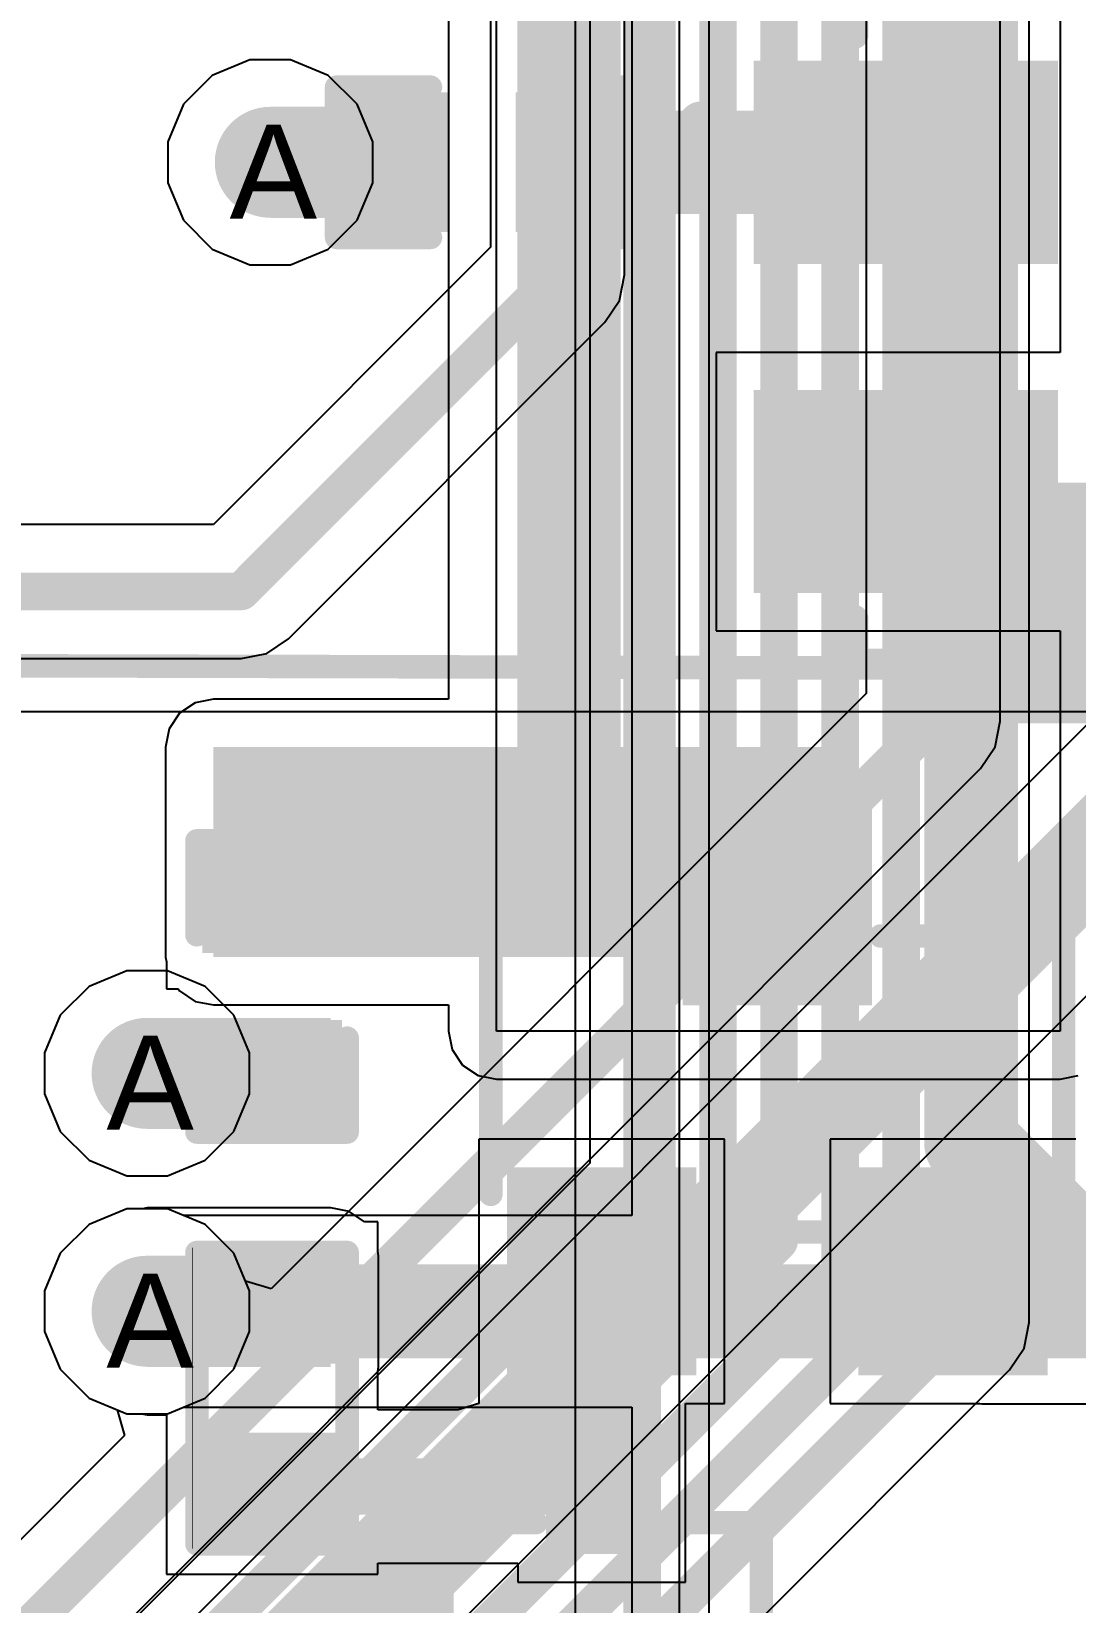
# Model space of a CAD drawing. Header units: inches. Extents: x 0 to 5271, y 0 to 5417.
# Drawn here: x 139.19 to 144.84, y 63.76 to 72.26 of the extents above; entities that cross this region are included whole.
import ezdxf

# ---------------------------------------------------------------- set-up
doc = ezdxf.new("R2010")
doc.units = ezdxf.units.IN
for name, color, linetype in [('Bottom Layer', 5, 'Continuous'), ('Bottom Overlay', 54, 'Continuous'), ('Bottom Paste', 16, 'Continuous'), ('Bottom Solder', 6, 'Continuous'), ('Drill Drawing', 1, 'Continuous'), ('L2_GND1', 16, 'Continuous'), ('L3_SIG1', 76, 'Continuous'), ('L4_PWR', 90, 'Continuous'), ('L5_GND2', 156, 'Continuous'), ('L6_SIG2', 130, 'Continuous'), ('L7_GND3', 216, 'Continuous'), ('Top Layer', 1, 'Continuous'), ('Top Overlay', 2, 'Continuous'), ('Top Paste', 8, 'Continuous'), ('Top Solder', 216, 'Continuous'), ('Via Holes', 16, 'Continuous')]:
    doc.layers.add(name, color=color, linetype=linetype)
doc.styles.add('Arial', font='', dxfattribs={"height": 0.2})
doc.styles.get('Arial').set_extended_font_data('Arial')

# ---------------------------------------------------------------- blocks, each defined once
blk = doc.blocks.new('R___0402_37')
at = {"layer": 'Top Layer'}
for points in [[(-0.6985, -0.3175), (-0.6985, 0.3175), (-0.2413, 0.3175), (-0.2413, -0.3175)], [(0.2413, -0.3175), (0.2413, 0.3175), (0.6985, 0.3175), (0.6985, -0.3175)]]:
    blk.add_hatch(color=1, dxfattribs=at).paths.add_polyline_path(points)
at = {"layer": 'Top Paste'}
for points in [[(-0.6985, -0.3175), (-0.6985, 0.3175), (-0.2413, 0.3175), (-0.2413, -0.3175)], [(0.2413, -0.3175), (0.2413, 0.3175), (0.6985, 0.3175), (0.6985, -0.3175)]]:
    blk.add_hatch(color=8, dxfattribs=at).paths.add_polyline_path(points)
at = {"layer": 'Top Solder'}
for points in [[(-0.7535, -0.3725), (-0.7535, 0.3725), (-0.1863, 0.3725), (-0.1863, -0.3725)], [(0.1863, -0.3725), (0.1863, 0.3725), (0.7535, 0.3725), (0.7535, -0.3725)]]:
    blk.add_hatch(color=216, dxfattribs=at).paths.add_polyline_path(points)
at = {"layer": 'Top Overlay'}
for points in [[(0.7874, 0.4064, 0.127, 0.127, 0), (-0.7874, 0.4064, 0.127, 0.127, 0)], [(-0.7874, -0.4064, 0.127, 0.127, 0), (-0.7874, 0.4064, 0.127, 0.127, 0)], [(0.7874, -0.4064, 0.127, 0.127, 0), (0.7874, 0.4064, 0.127, 0.127, 0)], [(0.7874, -0.4064, 0.127, 0.127, 0), (-0.7874, -0.4064, 0.127, 0.127, 0)], [(0.8128, -0.4318, 0.00323, 0.00323, 0), (-0.8128, -0.4318, 0.00323, 0.00323, 0)]]:
    blk.add_lwpolyline(points, format="xyseb", dxfattribs=at)
for points in [[(-0.8191, 0.4064, 0.0635, 0.0635, 1), (-0.7556, 0.4064, 0.0635, 0.0635, 1)], [(-0.8191, 0.4064, 0.0635, 0.0635, 1), (-0.7556, 0.4064, 0.0635, 0.0635, 1)], [(0.7557, 0.4064, 0.0635, 0.0635, 1), (0.8192, 0.4064, 0.0635, 0.0635, 1)], [(0.7557, 0.4064, 0.0635, 0.0635, 1), (0.8192, 0.4064, 0.0635, 0.0635, 1)], [(-0.8191, -0.4064, 0.0635, 0.0635, 1), (-0.7556, -0.4064, 0.0635, 0.0635, 1)], [(-0.8191, -0.4064, 0.0635, 0.0635, 1), (-0.7556, -0.4064, 0.0635, 0.0635, 1)], [(0.7557, -0.4064, 0.0635, 0.0635, 1), (0.8192, -0.4064, 0.0635, 0.0635, 1)], [(0.7557, -0.4064, 0.0635, 0.0635, 1), (0.8192, -0.4064, 0.0635, 0.0635, 1)], [(-0.8136, -0.4318, 0.00161, 0.00161, 1), (-0.812, -0.4318, 0.00161, 0.00161, 1)], [(0.812, -0.4318, 0.00161, 0.00161, 1), (0.8136, -0.4318, 0.00161, 0.00161, 1)]]:
    blk.add_lwpolyline(points, format="xyseb", close=True, dxfattribs=at)
blk = doc.blocks.new('SOT_523_70')
at = {"layer": 'Top Layer'}
for points in [[(-0.2, 0.9), (0.2, 0.9), (0.2, 0.39), (-0.2, 0.39)], [(-0.7, -0.39), (-0.3, -0.39), (-0.3, -0.9), (-0.7, -0.9)], [(0.3, -0.39), (0.7, -0.39), (0.7, -0.9), (0.3, -0.9)]]:
    blk.add_hatch(color=1, dxfattribs=at).paths.add_polyline_path(points)
at = {"layer": 'Top Paste'}
for points in [[(-0.2, 0.9), (0.2, 0.9), (0.2, 0.39), (-0.2, 0.39)], [(-0.7, -0.39), (-0.3, -0.39), (-0.3, -0.9), (-0.7, -0.9)], [(0.3, -0.39), (0.7, -0.39), (0.7, -0.9), (0.3, -0.9)]]:
    blk.add_hatch(color=8, dxfattribs=at).paths.add_polyline_path(points)
at = {"layer": 'Top Solder'}
for points in [[(-0.3016, 1.0016), (0.3016, 1.0016), (0.3016, 0.2884), (-0.3016, 0.2884)], [(-0.8016, -0.2884), (-0.1984, -0.2884), (-0.1984, -1.0016), (-0.8016, -1.0016)], [(0.1984, -0.2884), (0.8016, -0.2884), (0.8016, -1.0016), (0.1984, -1.0016)]]:
    blk.add_hatch(color=216, dxfattribs=at).paths.add_polyline_path(points)
at = {"layer": 'Top Overlay'}
for points in [[(-0.8636, 0.4572, 0.127, 0.127, 0), (-0.3556, 0.4572, 0.127, 0.127, 0)], [(-0.8636, -0.2286, 0.127, 0.127, 0), (-0.8636, 0.4572, 0.127, 0.127, 0)], [(0.3556, 0.4572, 0.127, 0.127, 0), (0.8636, 0.4572, 0.127, 0.127, 0)], [(0.8636, -0.2286, 0.127, 0.127, 0), (0.8636, 0.4572, 0.127, 0.127, 0)], [(-0.1016, -0.4318, 0.127, 0.127, 0), (0.1016, -0.4318, 0.127, 0.127, 0)], [(-0.9652, -0.762, 0.127, 0.127, 0), (-0.9652, -0.508, 0.127, 0.127, 0)], [(-0.9652, -0.508, 0.127, 0.127, 0), (-0.8382, -0.635, 0.127, 0.127, 0)], [(-0.9652, -0.762, 0.127, 0.127, 0), (-0.8382, -0.635, 0.127, 0.127, 0)]]:
    blk.add_lwpolyline(points, format="xyseb", dxfattribs=at)
for points in [[(-0.8953, 0.4572, 0.0635, 0.0635, 1), (-0.8318, 0.4572, 0.0635, 0.0635, 1)], [(-0.8953, 0.4572, 0.0635, 0.0635, 1), (-0.8318, 0.4572, 0.0635, 0.0635, 1)], [(-0.3874, 0.4572, 0.0635, 0.0635, 1), (-0.3239, 0.4572, 0.0635, 0.0635, 1)], [(0.3239, 0.4572, 0.0635, 0.0635, 1), (0.3874, 0.4572, 0.0635, 0.0635, 1)], [(0.8318, 0.4572, 0.0635, 0.0635, 1), (0.8953, 0.4572, 0.0635, 0.0635, 1)], [(0.8318, 0.4572, 0.0635, 0.0635, 1), (0.8953, 0.4572, 0.0635, 0.0635, 1)], [(-0.8953, -0.2286, 0.0635, 0.0635, 1), (-0.8318, -0.2286, 0.0635, 0.0635, 1)], [(0.8318, -0.2286, 0.0635, 0.0635, 1), (0.8953, -0.2286, 0.0635, 0.0635, 1)], [(-0.1333, -0.4318, 0.0635, 0.0635, 1), (-0.0698, -0.4318, 0.0635, 0.0635, 1)], [(0.0698, -0.4318, 0.0635, 0.0635, 1), (0.1333, -0.4318, 0.0635, 0.0635, 1)], [(-0.997, -0.508, 0.0635, 0.0635, 1), (-0.9334, -0.508, 0.0635, 0.0635, 1)], [(-0.997, -0.508, 0.0635, 0.0635, 1), (-0.9334, -0.508, 0.0635, 0.0635, 1)], [(-0.87, -0.635, 0.0635, 0.0635, 1), (-0.8065, -0.635, 0.0635, 0.0635, 1)], [(-0.87, -0.635, 0.0635, 0.0635, 1), (-0.8065, -0.635, 0.0635, 0.0635, 1)], [(-0.997, -0.762, 0.0635, 0.0635, 1), (-0.9334, -0.762, 0.0635, 0.0635, 1)], [(-0.997, -0.762, 0.0635, 0.0635, 1), (-0.9334, -0.762, 0.0635, 0.0635, 1)]]:
    blk.add_lwpolyline(points, format="xyseb", close=True, dxfattribs=at)
blk = doc.blocks.new('SOT_23_71')
at = {"layer": 'Top Layer'}
for points in [[(-0.41, 1.46), (0.41, 1.46), (0.41, 0.54), (-0.41, 0.54)], [(-1.36, -0.54), (-0.54, -0.54), (-0.54, -1.46), (-1.36, -1.46)], [(0.54, -0.54), (1.36, -0.54), (1.36, -1.46), (0.54, -1.46)]]:
    blk.add_hatch(color=1, dxfattribs=at).paths.add_polyline_path(points)
at = {"layer": 'Top Paste'}
for points in [[(-0.41, 1.46), (0.41, 1.46), (0.41, 0.54), (-0.41, 0.54)], [(-1.36, -0.54), (-0.54, -0.54), (-0.54, -1.46), (-1.36, -1.46)], [(0.54, -0.54), (1.36, -0.54), (1.36, -1.46), (0.54, -1.46)]]:
    blk.add_hatch(color=8, dxfattribs=at).paths.add_polyline_path(points)
at = {"layer": 'Top Solder'}
for points in [[(-0.5116, 1.5616), (0.5116, 1.5616), (0.5116, 0.4384), (-0.5116, 0.4384)], [(-1.4616, -0.4384), (-0.4384, -0.4384), (-0.4384, -1.5616), (-1.4616, -1.5616)], [(0.4384, -0.4384), (1.4616, -0.4384), (1.4616, -1.5616), (0.4384, -1.5616)]]:
    blk.add_hatch(color=216, dxfattribs=at).paths.add_polyline_path(points)
at = {"layer": 'Top Overlay'}
for points in [[(-1.5494, 0.8128, 0.127, 0.127, 0), (-0.5588, 0.8128, 0.127, 0.127, 0)], [(-1.5494, -0.5842, 0.127, 0.127, 0), (-1.5494, 0.8128, 0.127, 0.127, 0)], [(0.5588, 0.8128, 0.127, 0.127, 0), (1.5494, 0.8128, 0.127, 0.127, 0)], [(1.5494, -0.5842, 0.127, 0.127, 0), (1.5494, 0.8128, 0.127, 0.127, 0)], [(-0.3302, -0.7874, 0.127, 0.127, 0), (0.3302, -0.7874, 0.127, 0.127, 0)], [(-1.6764, -1.2954, 0.127, 0.127, 0), (-1.6764, -1.0414, 0.127, 0.127, 0)], [(-1.6764, -1.0414, 0.127, 0.127, 0), (-1.5494, -1.1684, 0.127, 0.127, 0)], [(-1.6764, -1.2954, 0.127, 0.127, 0), (-1.5494, -1.1684, 0.127, 0.127, 0)]]:
    blk.add_lwpolyline(points, format="xyseb", dxfattribs=at)
for points in [[(-1.5812, 0.8128, 0.0635, 0.0635, 1), (-1.5177, 0.8128, 0.0635, 0.0635, 1)], [(-1.5812, 0.8128, 0.0635, 0.0635, 1), (-1.5177, 0.8128, 0.0635, 0.0635, 1)], [(-0.5906, 0.8128, 0.0635, 0.0635, 1), (-0.5271, 0.8128, 0.0635, 0.0635, 1)], [(0.527, 0.8128, 0.0635, 0.0635, 1), (0.5905, 0.8128, 0.0635, 0.0635, 1)], [(1.5176, 0.8128, 0.0635, 0.0635, 1), (1.5811, 0.8128, 0.0635, 0.0635, 1)], [(1.5176, 0.8128, 0.0635, 0.0635, 1), (1.5811, 0.8128, 0.0635, 0.0635, 1)], [(-1.5812, -0.5842, 0.0635, 0.0635, 1), (-1.5177, -0.5842, 0.0635, 0.0635, 1)], [(1.5176, -0.5842, 0.0635, 0.0635, 1), (1.5811, -0.5842, 0.0635, 0.0635, 1)], [(-0.362, -0.7874, 0.0635, 0.0635, 1), (-0.2985, -0.7874, 0.0635, 0.0635, 1)], [(0.2984, -0.7874, 0.0635, 0.0635, 1), (0.3619, -0.7874, 0.0635, 0.0635, 1)], [(-1.7082, -1.0414, 0.0635, 0.0635, 1), (-1.6447, -1.0414, 0.0635, 0.0635, 1)], [(-1.7082, -1.0414, 0.0635, 0.0635, 1), (-1.6447, -1.0414, 0.0635, 0.0635, 1)], [(-1.5812, -1.1684, 0.0635, 0.0635, 1), (-1.5177, -1.1684, 0.0635, 0.0635, 1)], [(-1.5812, -1.1684, 0.0635, 0.0635, 1), (-1.5177, -1.1684, 0.0635, 0.0635, 1)], [(-1.7082, -1.2954, 0.0635, 0.0635, 1), (-1.6447, -1.2954, 0.0635, 0.0635, 1)], [(-1.7082, -1.2954, 0.0635, 0.0635, 1), (-1.6447, -1.2954, 0.0635, 0.0635, 1)]]:
    blk.add_lwpolyline(points, format="xyseb", close=True, dxfattribs=at)
blk = doc.blocks.new('C___0402_77')
at = {"layer": 'Top Layer'}
for points in [[(-0.6985, -0.3175), (-0.6985, 0.3175), (-0.2413, 0.3175), (-0.2413, -0.3175)], [(0.2413, -0.3175), (0.2413, 0.3175), (0.6985, 0.3175), (0.6985, -0.3175)]]:
    blk.add_hatch(color=1, dxfattribs=at).paths.add_polyline_path(points)
at = {"layer": 'Top Paste'}
for points in [[(-0.6985, -0.3175), (-0.6985, 0.3175), (-0.2413, 0.3175), (-0.2413, -0.3175)], [(0.2413, -0.3175), (0.2413, 0.3175), (0.6985, 0.3175), (0.6985, -0.3175)]]:
    blk.add_hatch(color=8, dxfattribs=at).paths.add_polyline_path(points)
at = {"layer": 'Top Solder'}
for points in [[(-0.7585, -0.3775), (-0.7585, 0.3775), (-0.1813, 0.3775), (-0.1813, -0.3775)], [(0.1813, -0.3775), (0.1813, 0.3775), (0.7585, 0.3775), (0.7585, -0.3775)]]:
    blk.add_hatch(color=216, dxfattribs=at).paths.add_polyline_path(points)
at = {"layer": 'Top Overlay'}
for points in [[(-0.7874, 0.4064, 0.127, 0.127, 0), (-0.7874, -0.4064, 0.127, 0.127, 0)], [(-0.7874, 0.4064, 0.127, 0.127, 0), (-0.2794, 0.4064, 0.127, 0.127, 0)], [(0.2794, 0.4064, 0.127, 0.127, 0), (0.7874, 0.4064, 0.127, 0.127, 0)], [(0.7874, 0.4064, 0.127, 0.127, 0), (0.7874, -0.4064, 0.127, 0.127, 0)], [(-0.7874, -0.4064, 0.127, 0.127, 0), (-0.2794, -0.4064, 0.127, 0.127, 0)], [(0.2794, -0.4064, 0.127, 0.127, 0), (0.7874, -0.4064, 0.127, 0.127, 0)]]:
    blk.add_lwpolyline(points, format="xyseb", dxfattribs=at)
for points in [[(-0.8192, 0.4064, 0.0635, 0.0635, 1), (-0.7557, 0.4064, 0.0635, 0.0635, 1)], [(-0.8192, 0.4064, 0.0635, 0.0635, 1), (-0.7557, 0.4064, 0.0635, 0.0635, 1)], [(-0.3112, 0.4064, 0.0635, 0.0635, 1), (-0.2477, 0.4064, 0.0635, 0.0635, 1)], [(0.2476, 0.4064, 0.0635, 0.0635, 1), (0.3111, 0.4064, 0.0635, 0.0635, 1)], [(0.7556, 0.4064, 0.0635, 0.0635, 1), (0.8191, 0.4064, 0.0635, 0.0635, 1)], [(0.7556, 0.4064, 0.0635, 0.0635, 1), (0.8191, 0.4064, 0.0635, 0.0635, 1)], [(-0.8192, -0.4064, 0.0635, 0.0635, 1), (-0.7557, -0.4064, 0.0635, 0.0635, 1)], [(-0.8192, -0.4064, 0.0635, 0.0635, 1), (-0.7557, -0.4064, 0.0635, 0.0635, 1)], [(-0.3112, -0.4064, 0.0635, 0.0635, 1), (-0.2477, -0.4064, 0.0635, 0.0635, 1)], [(0.2476, -0.4064, 0.0635, 0.0635, 1), (0.3111, -0.4064, 0.0635, 0.0635, 1)], [(0.7556, -0.4064, 0.0635, 0.0635, 1), (0.8191, -0.4064, 0.0635, 0.0635, 1)], [(0.7556, -0.4064, 0.0635, 0.0635, 1), (0.8191, -0.4064, 0.0635, 0.0635, 1)]]:
    blk.add_lwpolyline(points, format="xyseb", close=True, dxfattribs=at)
blk = doc.blocks.new('SMD3535_338')
at = {"layer": 'Top Layer'}
for points in [[(-2.41, 1.3885), (-0.865, 1.3885), (-0.865, 0.3915), (-2.41, 0.3915)], [(0.8651, 1.3885), (2.4101, 1.3885), (2.4101, 0.3915), (0.8651, 0.3915)], [(-2.41, -0.3915), (-0.865, -0.3915), (-0.865, -1.3885), (-2.41, -1.3885)], [(0.8651, -0.3915), (2.4101, -0.3915), (2.4101, -1.3885), (0.8651, -1.3885)]]:
    blk.add_hatch(color=1, dxfattribs=at).paths.add_polyline_path(points)
at = {"layer": 'Top Paste'}
for points in [[(-2.41, 1.3885), (-0.865, 1.3885), (-0.865, 0.3915), (-2.41, 0.3915)], [(0.8651, 1.3885), (2.4101, 1.3885), (2.4101, 0.3915), (0.8651, 0.3915)], [(-2.41, -0.3915), (-0.865, -0.3915), (-0.865, -1.3885), (-2.41, -1.3885)], [(0.8651, -0.3915), (2.4101, -0.3915), (2.4101, -1.3885), (0.8651, -1.3885)]]:
    blk.add_hatch(color=8, dxfattribs=at).paths.add_polyline_path(points)
at = {"layer": 'Top Solder'}
for points in [[(-2.4608, 1.4393), (-0.8142, 1.4393), (-0.8142, 0.3407), (-2.4608, 0.3407)], [(0.8143, 1.4393), (2.4609, 1.4393), (2.4609, 0.3407), (0.8143, 0.3407)], [(-2.4608, -0.3407), (-0.8142, -0.3407), (-0.8142, -1.4393), (-2.4608, -1.4393)], [(0.8143, -0.3407), (2.4609, -0.3407), (2.4609, -1.4393), (0.8143, -1.4393)]]:
    blk.add_hatch(color=216, dxfattribs=at).paths.add_polyline_path(points)
at = {"layer": 'Top Overlay'}
for points in [[(-1.9162, 1.5789, 0.1524, 0.1524, 0), (-1.9162, 1.8162, 0.1524, 0.1524, 0)], [(-1.9162, 1.8162, 0.1524, 0.1524, 0), (1.9162, 1.8162, 0.1524, 0.1524, 0)], [(1.9162, 1.5789, 0.1524, 0.1524, 0), (1.9162, 1.8162, 0.1524, 0.1524, 0)], [(-2.7432, 0.8382, 0.254, 0.254, 0), (-2.7432, 1.0922, 0.254, 0.254, 0)], [(-2.7432, 1.0922, 0.254, 0.254, 0), (-2.6162, 0.9652, 0.254, 0.254, 0)], [(-2.7432, 0.8382, 0.254, 0.254, 0), (-2.6162, 0.9652, 0.254, 0.254, 0)], [(2.54, -0.889, 0.254, 0.254, 0), (2.921, -0.889, 0.254, 0.254, 0)], [(-1.9162, -1.8162, 0.1524, 0.1524, 0), (-1.9162, -1.5789, 0.1524, 0.1524, 0)], [(1.9162, -1.8162, 0.1524, 0.1524, 0), (1.9162, -1.5789, 0.1524, 0.1524, 0)], [(2.1448, -2.0448, 0.1524, 0.1524, 0), (2.1448, -1.5789, 0.1524, 0.1524, 0)], [(-1.9162, -1.8162, 0.1524, 0.1524, 0), (1.9162, -1.8162, 0.1524, 0.1524, 0)], [(1.7768, -2.0448, 0.1524, 0.1524, 0), (2.1448, -2.0448, 0.1524, 0.1524, 0)]]:
    blk.add_lwpolyline(points, format="xyseb", dxfattribs=at)
for points in [[(-1.9543, 1.8162, 0.0762, 0.0762, 1), (-1.8781, 1.8162, 0.0762, 0.0762, 1)], [(-1.9543, 1.8162, 0.0762, 0.0762, 1), (-1.8781, 1.8162, 0.0762, 0.0762, 1)], [(1.8781, 1.8162, 0.0762, 0.0762, 1), (1.9543, 1.8162, 0.0762, 0.0762, 1)], [(1.8781, 1.8162, 0.0762, 0.0762, 1), (1.9543, 1.8162, 0.0762, 0.0762, 1)], [(-1.9543, 1.5789, 0.0762, 0.0762, 1), (-1.8781, 1.5789, 0.0762, 0.0762, 1)], [(1.8781, 1.5789, 0.0762, 0.0762, 1), (1.9543, 1.5789, 0.0762, 0.0762, 1)], [(-2.8067, 1.0922, 0.127, 0.127, 1), (-2.6797, 1.0922, 0.127, 0.127, 1)], [(-2.8067, 1.0922, 0.127, 0.127, 1), (-2.6797, 1.0922, 0.127, 0.127, 1)], [(-2.6797, 0.9652, 0.127, 0.127, 1), (-2.5527, 0.9652, 0.127, 0.127, 1)], [(-2.6797, 0.9652, 0.127, 0.127, 1), (-2.5527, 0.9652, 0.127, 0.127, 1)], [(-2.8067, 0.8382, 0.127, 0.127, 1), (-2.6797, 0.8382, 0.127, 0.127, 1)], [(-2.8067, 0.8382, 0.127, 0.127, 1), (-2.6797, 0.8382, 0.127, 0.127, 1)], [(2.4765, -0.889, 0.127, 0.127, 1), (2.6035, -0.889, 0.127, 0.127, 1)], [(2.8575, -0.889, 0.127, 0.127, 1), (2.9845, -0.889, 0.127, 0.127, 1)], [(-1.9543, -1.5789, 0.0762, 0.0762, 1), (-1.8781, -1.5789, 0.0762, 0.0762, 1)], [(1.8781, -1.5789, 0.0762, 0.0762, 1), (1.9543, -1.5789, 0.0762, 0.0762, 1)], [(2.1067, -1.5789, 0.0762, 0.0762, 1), (2.1829, -1.5789, 0.0762, 0.0762, 1)], [(-1.9543, -1.8162, 0.0762, 0.0762, 1), (-1.8781, -1.8162, 0.0762, 0.0762, 1)], [(-1.9543, -1.8162, 0.0762, 0.0762, 1), (-1.8781, -1.8162, 0.0762, 0.0762, 1)], [(1.8781, -1.8162, 0.0762, 0.0762, 1), (1.9543, -1.8162, 0.0762, 0.0762, 1)], [(1.8781, -1.8162, 0.0762, 0.0762, 1), (1.9543, -1.8162, 0.0762, 0.0762, 1)], [(1.7387, -2.0448, 0.0762, 0.0762, 1), (1.8149, -2.0448, 0.0762, 0.0762, 1)], [(2.1067, -2.0448, 0.0762, 0.0762, 1), (2.1829, -2.0448, 0.0762, 0.0762, 1)], [(2.1067, -2.0448, 0.0762, 0.0762, 1), (2.1829, -2.0448, 0.0762, 0.0762, 1)]]:
    blk.add_lwpolyline(points, format="xyseb", close=True, dxfattribs=at)
blk = doc.blocks.new('C___0402_345')
at = {"layer": 'Top Layer'}
for points in [[(-0.6985, -0.3175), (-0.6985, 0.3175), (-0.2413, 0.3175), (-0.2413, -0.3175)], [(0.2413, -0.3175), (0.2413, 0.3175), (0.6985, 0.3175), (0.6985, -0.3175)]]:
    blk.add_hatch(color=1, dxfattribs=at).paths.add_polyline_path(points)
at = {"layer": 'Top Paste'}
for points in [[(-0.6985, -0.3175), (-0.6985, 0.3175), (-0.2413, 0.3175), (-0.2413, -0.3175)], [(0.2413, -0.3175), (0.2413, 0.3175), (0.6985, 0.3175), (0.6985, -0.3175)]]:
    blk.add_hatch(color=8, dxfattribs=at).paths.add_polyline_path(points)
at = {"layer": 'Top Solder'}
for points in [[(-0.7585, -0.3775), (-0.7585, 0.3775), (-0.1813, 0.3775), (-0.1813, -0.3775)], [(0.1813, -0.3775), (0.1813, 0.3775), (0.7585, 0.3775), (0.7585, -0.3775)]]:
    blk.add_hatch(color=216, dxfattribs=at).paths.add_polyline_path(points)
at = {"layer": 'Top Overlay'}
for points in [[(-0.7874, 0.4064, 0.127, 0.127, 0), (-0.2794, 0.4064, 0.127, 0.127, 0)], [(-0.7874, -0.4064, 0.127, 0.127, 0), (-0.7874, 0.4064, 0.127, 0.127, 0)], [(0.2794, 0.4064, 0.127, 0.127, 0), (0.7874, 0.4064, 0.127, 0.127, 0)], [(0.7874, -0.4064, 0.127, 0.127, 0), (0.7874, 0.4064, 0.127, 0.127, 0)], [(-0.7874, -0.4064, 0.127, 0.127, 0), (-0.2794, -0.4064, 0.127, 0.127, 0)], [(0.2794, -0.4064, 0.127, 0.127, 0), (0.7874, -0.4064, 0.127, 0.127, 0)]]:
    blk.add_lwpolyline(points, format="xyseb", dxfattribs=at)
for points in [[(-0.8191, 0.4064, 0.0635, 0.0635, 1), (-0.7556, 0.4064, 0.0635, 0.0635, 1)], [(-0.8191, 0.4064, 0.0635, 0.0635, 1), (-0.7556, 0.4064, 0.0635, 0.0635, 1)], [(-0.3111, 0.4064, 0.0635, 0.0635, 1), (-0.2476, 0.4064, 0.0635, 0.0635, 1)], [(0.2477, 0.4064, 0.0635, 0.0635, 1), (0.3112, 0.4064, 0.0635, 0.0635, 1)], [(0.7557, 0.4064, 0.0635, 0.0635, 1), (0.8192, 0.4064, 0.0635, 0.0635, 1)], [(0.7557, 0.4064, 0.0635, 0.0635, 1), (0.8192, 0.4064, 0.0635, 0.0635, 1)], [(-0.8191, -0.4064, 0.0635, 0.0635, 1), (-0.7556, -0.4064, 0.0635, 0.0635, 1)], [(-0.8191, -0.4064, 0.0635, 0.0635, 1), (-0.7556, -0.4064, 0.0635, 0.0635, 1)], [(-0.3111, -0.4064, 0.0635, 0.0635, 1), (-0.2476, -0.4064, 0.0635, 0.0635, 1)], [(0.2477, -0.4064, 0.0635, 0.0635, 1), (0.3112, -0.4064, 0.0635, 0.0635, 1)], [(0.7557, -0.4064, 0.0635, 0.0635, 1), (0.8192, -0.4064, 0.0635, 0.0635, 1)], [(0.7557, -0.4064, 0.0635, 0.0635, 1), (0.8192, -0.4064, 0.0635, 0.0635, 1)]]:
    blk.add_lwpolyline(points, format="xyseb", close=True, dxfattribs=at)
blk = doc.blocks.new('TF_01A_B_532')
at = {"layer": 'Bottom Layer'}
blk.add_hatch(color=5, dxfattribs=at).paths.add_polyline_path([(-8.3458, 6.3999), (-7.1459, 6.3999), (-7.1459, 4.1999), (-8.3458, 4.1999)])
at = {"layer": 'Bottom Paste'}
blk.add_hatch(color=16, dxfattribs=at).paths.add_polyline_path([(-8.3458, 6.3999), (-7.1459, 6.3999), (-7.1459, 4.1999), (-8.3458, 4.1999)])
at = {"layer": 'Bottom Solder'}
blk.add_hatch(color=6, dxfattribs=at).paths.add_polyline_path([(-8.3966, 6.4507), (-7.0951, 6.4507), (-7.0951, 4.1491), (-8.3966, 4.1491)])
at = {"layer": 'Bottom Overlay'}
blk.add_lwpolyline([(-7.4126, -3.3594, 0.127, 0.127, 0), (-7.3938, 4.018, 0.127, 0.127, 0)], format="xyseb", dxfattribs=at)
blk.add_lwpolyline([(-7.4256, 4.018, 0.0635, 0.0635, 1), (-7.3621, 4.018, 0.0635, 0.0635, 1)], format="xyseb", close=True, dxfattribs=at)

msp = doc.modelspace()

# ---------------------------------------------------------------- hatches: boundary and pattern name
at = {"layer": 'Bottom Layer'}
h = msp.add_hatch(color=5, dxfattribs=at)
edge = h.paths.add_edge_path()
edge.add_arc((140.483, 71.551), 0.3, 0, 360)
h = msp.add_hatch(color=5, dxfattribs=at)
edge = h.paths.add_edge_path()
edge.add_arc((139.8166, 66.6253), 0.3, 0, 360)
h = msp.add_hatch(color=5, dxfattribs=at)
edge = h.paths.add_edge_path()
edge.add_arc((139.8166, 65.3393), 0.3, 0, 360)
at = {"layer": 'L2_GND1'}
h = msp.add_hatch(color=16, dxfattribs=at)
edge = h.paths.add_edge_path()
edge.add_arc((140.483, 71.551), 0.3, 0, 360)
h = msp.add_hatch(color=16, dxfattribs=at)
edge = h.paths.add_edge_path()
edge.add_arc((139.8166, 66.6253), 0.3, 0, 360)
h = msp.add_hatch(color=16, dxfattribs=at)
edge = h.paths.add_edge_path()
edge.add_arc((139.8166, 65.3393), 0.3, 0, 360)
at = {"layer": 'L3_SIG1'}
h = msp.add_hatch(color=76, dxfattribs=at)
edge = h.paths.add_edge_path()
edge.add_arc((140.483, 71.551), 0.3, 0, 360)
h = msp.add_hatch(color=76, dxfattribs=at)
edge = h.paths.add_edge_path()
edge.add_arc((139.8166, 66.6253), 0.3, 0, 360)
h = msp.add_hatch(color=76, dxfattribs=at)
edge = h.paths.add_edge_path()
edge.add_arc((139.8166, 65.3393), 0.3, 0, 360)
at = {"layer": 'L4_PWR'}
h = msp.add_hatch(color=90, dxfattribs=at)
edge = h.paths.add_edge_path()
edge.add_arc((140.483, 71.551), 0.3, 0, 360)
h = msp.add_hatch(color=90, dxfattribs=at)
edge = h.paths.add_edge_path()
edge.add_arc((139.8166, 66.6253), 0.3, 0, 360)
h = msp.add_hatch(color=90, dxfattribs=at)
edge = h.paths.add_edge_path()
edge.add_arc((139.8166, 65.3393), 0.3, 0, 360)
at = {"layer": 'L5_GND2'}
h = msp.add_hatch(color=156, dxfattribs=at)
edge = h.paths.add_edge_path()
edge.add_arc((140.483, 71.551), 0.3, 0, 360)
h = msp.add_hatch(color=156, dxfattribs=at)
edge = h.paths.add_edge_path()
edge.add_arc((139.8166, 66.6253), 0.3, 0, 360)
h = msp.add_hatch(color=156, dxfattribs=at)
edge = h.paths.add_edge_path()
edge.add_arc((139.8166, 65.3393), 0.3, 0, 360)
at = {"layer": 'L6_SIG2'}
h = msp.add_hatch(color=130, dxfattribs=at)
edge = h.paths.add_edge_path()
edge.add_arc((140.483, 71.551), 0.3, 0, 360)
h = msp.add_hatch(color=130, dxfattribs=at)
edge = h.paths.add_edge_path()
edge.add_arc((139.8166, 66.6253), 0.3, 0, 360)
h = msp.add_hatch(color=130, dxfattribs=at)
edge = h.paths.add_edge_path()
edge.add_arc((139.8166, 65.3393), 0.3, 0, 360)
at = {"layer": 'L7_GND3'}
h = msp.add_hatch(color=216, dxfattribs=at)
edge = h.paths.add_edge_path()
edge.add_arc((140.483, 71.551), 0.3, 0, 360)
h = msp.add_hatch(color=216, dxfattribs=at)
edge = h.paths.add_edge_path()
edge.add_arc((139.8166, 66.6253), 0.3, 0, 360)
h = msp.add_hatch(color=216, dxfattribs=at)
edge = h.paths.add_edge_path()
edge.add_arc((139.8166, 65.3393), 0.3, 0, 360)
at = {"layer": 'Top Layer'}
h = msp.add_hatch(color=1, dxfattribs=at)
edge = h.paths.add_edge_path()
edge.add_arc((140.483, 71.551), 0.3, 0, 360)
for points in [[(140.483, 71.8511), (140.483, 71.25), (141.3876, 71.25), (141.3876, 71.8511)], [(140.1751, 67.254), (143.6354, 67.254), (143.6354, 68.3897), (140.1751, 68.3897)], [(139.8166, 66.9254), (139.8166, 66.3243), (140.8101, 66.3243), (140.8101, 66.9254)], [(139.8166, 65.6394), (139.8166, 65.0383), (140.8101, 65.0383), (140.8101, 65.6394)]]:
    msp.add_hatch(color=1, dxfattribs=at).paths.add_polyline_path(points)
h = msp.add_hatch(color=1, dxfattribs=at)
edge = h.paths.add_edge_path()
edge.add_arc((139.8166, 66.6253), 0.3, 0, 360)
h = msp.add_hatch(color=1, dxfattribs=at)
edge = h.paths.add_edge_path()
edge.add_arc((139.8166, 65.3393), 0.3, 0, 360)
at = {"layer": 'Via Holes'}
h = msp.add_hatch(color=7, dxfattribs=at)
edge = h.paths.add_edge_path()
edge.add_arc((140.483, 71.551), 0.15, 0, 360)
h = msp.add_hatch(color=7, dxfattribs=at)
edge = h.paths.add_edge_path()
edge.add_arc((139.8166, 66.6253), 0.15, 0, 360)
h = msp.add_hatch(color=7, dxfattribs=at)
edge = h.paths.add_edge_path()
edge.add_arc((139.8166, 65.3393), 0.15, 0, 360)

# ---------------------------------------------------------------- linework, layer by layer
at = {"layer": 'Bottom Layer'}
for p, q in [((149.741, 68.5799), (133.8722, 68.5799)), ((150, 68.5799), (134.1262, 68.5799))]:
    msp.add_line(p, q, dxfattribs=at)
at = {"layer": 'L2_GND1'}
for p, q in [((142.8566, 63.4426), (142.8566, 84.5262)), ((142.1314, 82.7986), (142.1314, 59.8402)), ((140.3728, 72.105), (140.1692, 72.0207)), ((140.5932, 72.105), (140.3728, 72.105)), ((140.7968, 72.0207), (140.5932, 72.105)), ((140.1692, 72.0207), (140.0133, 71.8649)), ((140.9526, 71.8649), (140.7968, 72.0207)), ((140.0133, 71.8649), (139.929, 71.6612)), ((141.037, 71.6612), (140.9526, 71.8649)), ((139.929, 71.6612), (139.929, 71.4408)), ((141.037, 71.4408), (141.037, 71.6612)), ((139.929, 71.4408), (140.0133, 71.2372)), ((140.9526, 71.2372), (141.037, 71.4408)), ((140.0133, 71.2372), (140.1692, 71.0814)), ((140.7968, 71.0814), (140.9526, 71.2372)), ((140.1692, 71.0814), (140.3728, 70.997)), ((140.5932, 70.997), (140.7968, 71.0814)), ((140.3728, 70.997), (140.5932, 70.997)), ((139.7064, 67.1793), (139.5028, 67.095)), ((139.9268, 67.1793), (139.7064, 67.1793)), ((140.1304, 67.095), (139.9268, 67.1793)), ((139.5028, 67.095), (139.3469, 66.9391)), ((140.2862, 66.9391), (140.1304, 67.095)), ((139.3469, 66.9391), (139.2626, 66.7355)), ((140.3706, 66.7355), (140.2862, 66.9391)), ((139.2626, 66.7355), (139.2626, 66.5151)), ((140.3706, 66.5151), (140.3706, 66.7355)), ((139.2626, 66.5151), (139.3469, 66.3115)), ((140.2862, 66.3115), (140.3706, 66.5151)), ((139.3469, 66.3115), (139.5028, 66.1557)), ((140.1304, 66.1557), (140.2862, 66.3115)), ((139.5028, 66.1557), (139.7064, 66.0713)), ((139.9268, 66.0713), (140.1304, 66.1557)), ((139.7064, 66.0713), (139.9268, 66.0713)), ((139.7064, 65.8933), (139.5028, 65.809)), ((139.9268, 65.8933), (139.7064, 65.8933)), ((140.1304, 65.809), (139.9268, 65.8933)), ((139.5028, 65.809), (139.3469, 65.6531)), ((140.2862, 65.6531), (140.1304, 65.809)), ((139.3469, 65.6531), (139.2626, 65.4495)), ((140.3706, 65.4495), (140.2862, 65.6531)), ((139.2626, 65.4495), (139.2626, 65.2291)), ((140.3706, 65.2291), (140.3706, 65.4495)), ((139.2626, 65.2291), (139.3469, 65.0255)), ((140.2862, 65.0255), (140.3706, 65.2291)), ((139.3469, 65.0255), (139.5028, 64.8697)), ((140.1304, 64.8697), (140.2862, 65.0255)), ((139.5028, 64.8697), (139.7064, 64.7853)), ((139.9268, 64.7853), (140.1304, 64.8697)), ((139.7064, 64.7853), (139.9268, 64.7853))]:
    msp.add_line(p, q, dxfattribs=at)
msp.add_lwpolyline([(142.494, 59.69, 0.2032, 0.2032, 0), (142.494, 84.6764, 0.2032, 0.2032, 0)], format="xyseb", dxfattribs=at)
at = {"layer": 'L3_SIG1'}
for p, q in [((139.7064, 65.8933), (139.5028, 65.809)), ((139.9268, 65.8933), (139.7064, 65.8933)), ((140.1304, 65.809), (139.9268, 65.8933)), ((139.5028, 65.809), (139.3469, 65.6531)), ((140.2862, 65.6531), (140.1304, 65.809)), ((139.3469, 65.6531), (139.2626, 65.4495)), ((140.3706, 65.4495), (140.2862, 65.6531)), ((139.2626, 65.4495), (139.2626, 65.2291)), ((140.3706, 65.2291), (140.3706, 65.4495)), ((139.2626, 65.2291), (139.3469, 65.0255)), ((140.2862, 65.0255), (140.3706, 65.2291)), ((139.3469, 65.0255), (139.5028, 64.8697)), ((140.1304, 64.8697), (140.2862, 65.0255)), ((139.5028, 64.8697), (139.7064, 64.7853)), ((139.9268, 64.7853), (140.1304, 64.8697)), ((139.7064, 64.7853), (139.9268, 64.7853))]:
    msp.add_line(p, q, dxfattribs=at)
at = {"layer": 'L4_PWR'}
for p, q in [((142.6972, 64.8214), (142.6972, 94.3453)), ((142.4382, 83.2124), (142.4382, 65.8573)), ((140.3728, 72.105), (140.1692, 72.0207)), ((140.5932, 72.105), (140.3728, 72.105)), ((140.7968, 72.0207), (140.5932, 72.105)), ((140.1692, 72.0207), (140.0133, 71.8649)), ((140.9526, 71.8649), (140.7968, 72.0207)), ((140.0133, 71.8649), (139.929, 71.6612)), ((141.037, 71.6612), (140.9526, 71.8649)), ((139.929, 71.6612), (139.929, 71.4408)), ((141.037, 71.4408), (141.037, 71.6612)), ((139.929, 71.4408), (140.0133, 71.2372)), ((140.9526, 71.2372), (141.037, 71.4408)), ((140.0133, 71.2372), (140.1692, 71.0814)), ((140.7968, 71.0814), (140.9526, 71.2372)), ((140.1692, 71.0814), (140.3728, 70.997)), ((140.5932, 70.997), (140.7968, 71.0814)), ((140.3728, 70.997), (140.5932, 70.997)), ((139.7064, 67.1793), (139.5028, 67.095)), ((139.9268, 67.1793), (139.7064, 67.1793)), ((140.1304, 67.095), (139.9268, 67.1793)), ((139.5028, 67.095), (139.3469, 66.9391)), ((140.2862, 66.9391), (140.1304, 67.095)), ((139.3469, 66.9391), (139.2626, 66.7355)), ((140.3706, 66.7355), (140.2862, 66.9391)), ((139.2626, 66.7355), (139.2626, 66.5151)), ((140.3706, 66.5151), (140.3706, 66.7355)), ((139.2626, 66.5151), (139.3469, 66.3115)), ((140.2862, 66.3115), (140.3706, 66.5151)), ((139.3469, 66.3115), (139.5028, 66.1557)), ((140.1304, 66.1557), (140.2862, 66.3115)), ((139.5028, 66.1557), (139.7064, 66.0713)), ((139.9268, 66.0713), (140.1304, 66.1557)), ((139.7064, 66.0713), (139.9268, 66.0713)), ((139.7064, 65.8933), (139.5028, 65.809)), ((139.9268, 65.8933), (139.7064, 65.8933)), ((140.0138, 65.8573), (139.9268, 65.8933)), ((142.4382, 65.8573), (140.0138, 65.8573)), ((139.5028, 65.809), (139.3469, 65.6531)), ((139.3469, 65.6531), (139.2626, 65.4495)), ((139.2626, 65.4495), (139.2626, 65.2291)), ((139.2626, 65.2291), (139.3469, 65.0255)), ((139.3469, 65.0255), (139.5028, 64.8697)), ((139.5028, 64.8697), (139.7064, 64.7853)), ((139.9268, 64.7853), (140.0138, 64.8214)), ((140.0138, 64.8214), (142.4382, 64.8214)), ((142.4382, 64.8214), (142.4382, 54.1498)), ((142.6972, 54.1498), (142.6972, 64.8214)), ((139.7064, 64.7853), (139.9268, 64.7853))]:
    msp.add_line(p, q, dxfattribs=at)
for points in [[(144.2741, 66.2491, 0.508, 0.508, 0), (144.2741, 88.5988, 0.508, 0.508, 0)], [(144.2741, 66.2491, 0.508, 0.508, 0), (145.1839, 65.3393, 0.508, 0.508, 0)], [(139.8166, 65.3393, 0.508, 0.508, 0), (145.1839, 65.3393, 0.508, 0.508, 0)]]:
    msp.add_lwpolyline(points, format="xyseb", dxfattribs=at)
for points in [[(144.1471, 66.2491, 0.254, 0.254, 1), (144.4011, 66.2491, 0.254, 0.254, 1)], [(144.1471, 66.2491, 0.254, 0.254, 1), (144.4011, 66.2491, 0.254, 0.254, 1)], [(139.6896, 65.3393, 0.254, 0.254, 1), (139.9436, 65.3393, 0.254, 0.254, 1)]]:
    msp.add_lwpolyline(points, format="xyseb", close=True, dxfattribs=at)
at = {"layer": 'L5_GND2'}
for p, q in [((142.2118, 83.1703), (142.2118, 66.1403)), ((144.5879, 65.2789), (144.5879, 80.8861)), ((142.2118, 66.1403), (135.4558, 59.3844)), ((139.7064, 65.8933), (139.5028, 65.809)), ((139.9268, 65.8933), (139.7064, 65.8933)), ((140.1304, 65.809), (139.9268, 65.8933)), ((139.5028, 65.809), (139.3469, 65.6531)), ((140.2862, 65.6531), (140.1304, 65.809)), ((139.3469, 65.6531), (139.2626, 65.4495)), ((140.3706, 65.4495), (140.2862, 65.6531)), ((139.2626, 65.4495), (139.2626, 65.2291)), ((140.3706, 65.2291), (140.3706, 65.4495)), ((144.5603, 65.1401), (144.5879, 65.2789)), ((139.2626, 65.2291), (139.3469, 65.0255)), ((140.2862, 65.0255), (140.3706, 65.2291)), ((144.4817, 65.0225), (144.5603, 65.1401)), ((139.3469, 65.0255), (139.5028, 64.8697)), ((140.1304, 64.8697), (140.2862, 65.0255)), ((140.7578, 61.2986), (144.4817, 65.0225)), ((144.4817, 65.0225), (144.4817, 65.0225)), ((139.5028, 64.8697), (139.7064, 64.7853)), ((139.9268, 64.7853), (140.1304, 64.8697)), ((139.7064, 64.7853), (139.9268, 64.7853))]:
    msp.add_line(p, q, dxfattribs=at)
for points in [[(142.5743, 65.9902, 0.2032, 0.2032, 0), (142.5743, 83.1703, 0.2032, 0.2032, 0)], [(142.9045, 65.8534, 0.2032, 0.2032, 0), (142.9045, 83.0335, 0.2032, 0.2032, 0)], [(143.2347, 65.7166, 0.2032, 0.2032, 0), (143.2347, 82.8967, 0.2032, 0.2032, 0)], [(143.5649, 65.5524, 0.2032, 0.2032, 0), (143.5649, 82.76, 0.2032, 0.2032, 0)], [(143.8951, 65.4157, 0.2032, 0.2032, 0), (143.8951, 81.7204, 0.2032, 0.2032, 0)], [(144.2253, 65.2789, 0.2032, 0.2032, 0), (144.2253, 81.0363, 0.2032, 0.2032, 0)], [(135.606, 59.0218, 0.2032, 0.2032, 0), (142.5743, 65.9902, 0.2032, 0.2032, 0)], [(135.7325, 58.6814, 0.2032, 0.2032, 0), (142.9045, 65.8534, 0.2032, 0.2032, 0)], [(135.8693, 58.3512, 0.2032, 0.2032, 0), (143.2347, 65.7166, 0.2032, 0.2032, 0)], [(136.0335, 58.021, 0.2032, 0.2032, 0), (143.5649, 65.5524, 0.2032, 0.2032, 0)], [(136.1702, 57.6908, 0.2032, 0.2032, 0), (143.8951, 65.4157, 0.2032, 0.2032, 0)], [(136.307, 57.3606, 0.2032, 0.2032, 0), (144.2253, 65.2789, 0.2032, 0.2032, 0)]]:
    msp.add_lwpolyline(points, format="xyseb", dxfattribs=at)
for points in [[(142.5235, 65.9902, 0.1016, 0.1016, 1), (142.6251, 65.9902, 0.1016, 0.1016, 1)], [(142.5235, 65.9902, 0.1016, 0.1016, 1), (142.6251, 65.9902, 0.1016, 0.1016, 1)], [(142.8537, 65.8534, 0.1016, 0.1016, 1), (142.9553, 65.8534, 0.1016, 0.1016, 1)], [(142.8537, 65.8534, 0.1016, 0.1016, 1), (142.9553, 65.8534, 0.1016, 0.1016, 1)], [(143.1839, 65.7166, 0.1016, 0.1016, 1), (143.2855, 65.7166, 0.1016, 0.1016, 1)], [(143.1839, 65.7166, 0.1016, 0.1016, 1), (143.2855, 65.7166, 0.1016, 0.1016, 1)], [(143.5141, 65.5524, 0.1016, 0.1016, 1), (143.6157, 65.5524, 0.1016, 0.1016, 1)], [(143.5141, 65.5524, 0.1016, 0.1016, 1), (143.6157, 65.5524, 0.1016, 0.1016, 1)], [(143.8443, 65.4157, 0.1016, 0.1016, 1), (143.9459, 65.4157, 0.1016, 0.1016, 1)], [(143.8443, 65.4157, 0.1016, 0.1016, 1), (143.9459, 65.4157, 0.1016, 0.1016, 1)], [(144.1745, 65.2789, 0.1016, 0.1016, 1), (144.2761, 65.2789, 0.1016, 0.1016, 1)], [(144.1745, 65.2789, 0.1016, 0.1016, 1), (144.2761, 65.2789, 0.1016, 0.1016, 1)]]:
    msp.add_lwpolyline(points, format="xyseb", close=True, dxfattribs=at)
at = {"layer": 'L6_SIG2'}
for p, q in [((143.7062, 93.9488), (143.7062, 68.6794)), ((144.4314, 68.5292), (144.4314, 93.7986)), ((146.1369, 69.7485), (135.7835, 59.3952)), ((136.3643, 58.511), (147.0211, 69.1677)), ((143.7062, 68.6794), (140.4879, 65.4611)), ((144.4038, 68.3905), (144.4314, 68.5292)), ((144.4314, 68.5292), (144.4314, 68.5292)), ((144.3252, 68.2728), (144.4038, 68.3905)), ((138.2038, 62.1514), (144.3252, 68.2728)), ((144.3252, 68.2728), (144.3252, 68.2728)), ((139.7064, 65.8933), (139.5028, 65.809)), ((139.9268, 65.8933), (139.7064, 65.8933)), ((140.1304, 65.809), (139.9268, 65.8933)), ((139.5028, 65.809), (139.3469, 65.6531)), ((140.2862, 65.6531), (140.1304, 65.809)), ((139.3469, 65.6531), (139.2626, 65.4495)), ((140.349, 65.5017), (140.2862, 65.6531)), ((140.4879, 65.4611), (140.349, 65.5017)), ((139.2626, 65.4495), (139.2626, 65.2291)), ((139.2626, 65.2291), (139.3469, 65.0255)), ((139.3469, 65.0255), (139.5028, 64.8697)), ((139.5028, 64.8697), (139.6542, 64.8069)), ((139.6542, 64.8069), (139.6948, 64.668)), ((139.6948, 64.668), (137.7972, 62.7704))]:
    msp.add_line(p, q, dxfattribs=at)
for points in [[(144.0688, 68.5292, 0.2032, 0.2032, 0), (144.0688, 93.9488, 0.2032, 0.2032, 0)], [(135.9981, 58.8772, 0.508, 0.508, 0), (146.6548, 69.5339, 0.508, 0.508, 0)], [(137.9474, 62.4078, 0.2032, 0.2032, 0), (144.0688, 68.5292, 0.2032, 0.2032, 0)]]:
    msp.add_lwpolyline(points, format="xyseb", dxfattribs=at)
msp.add_lwpolyline([(144.018, 68.5292, 0.1016, 0.1016, 1), (144.1196, 68.5292, 0.1016, 0.1016, 1)], format="xyseb", close=True, dxfattribs=at)
msp.add_lwpolyline([(144.018, 68.5292, 0.1016, 0.1016, 1), (144.1196, 68.5292, 0.1016, 0.1016, 1)], format="xyseb", close=True, dxfattribs=at)
at = {"layer": 'L7_GND3'}
for p, q in [((142.3994, 70.9422), (142.3994, 82.2198)), ((141.6742, 81.2752), (141.6742, 71.0924)), ((141.6742, 71.0924), (140.1752, 69.5934)), ((142.3718, 70.8035), (142.3994, 70.9422)), ((142.3994, 70.9422), (142.3994, 70.9422)), ((142.2932, 70.6858), (142.3718, 70.8035)), ((140.5818, 68.9744), (142.2932, 70.6858)), ((142.2932, 70.6858), (142.2932, 70.6858)), ((140.1752, 69.5934), (131.6884, 69.5934)), ((140.4641, 68.8958), (140.5818, 68.9744)), ((140.3254, 68.8682), (140.4641, 68.8958)), ((129.8718, 68.8682), (140.3254, 68.8682)), ((140.3254, 68.8682), (140.3254, 68.8682)), ((139.7064, 65.8933), (139.5028, 65.809)), ((139.9268, 65.8933), (139.7064, 65.8933)), ((140.1304, 65.809), (139.9268, 65.8933)), ((139.5028, 65.809), (139.3469, 65.6531)), ((140.2862, 65.6531), (140.1304, 65.809)), ((139.3469, 65.6531), (139.2626, 65.4495)), ((140.3706, 65.4495), (140.2862, 65.6531)), ((139.2626, 65.4495), (139.2626, 65.2291)), ((140.3706, 65.2291), (140.3706, 65.4495)), ((139.2626, 65.2291), (139.3469, 65.0255)), ((140.2862, 65.0255), (140.3706, 65.2291)), ((139.3469, 65.0255), (139.5028, 64.8697)), ((140.1304, 64.8697), (140.2862, 65.0255)), ((139.5028, 64.8697), (139.7064, 64.7853)), ((139.9268, 64.7853), (140.1304, 64.8697)), ((139.7064, 64.7853), (139.9268, 64.7853))]:
    msp.add_line(p, q, dxfattribs=at)
for points in [[(142.0368, 70.9422, 0.2032, 0.2032, 0), (142.0368, 82.2198, 0.2032, 0.2032, 0)], [(140.3254, 69.2308, 0.2032, 0.2032, 0), (142.0368, 70.9422, 0.2032, 0.2032, 0)], [(119.0606, 69.2308, 0.2032, 0.2032, 0), (140.3254, 69.2308, 0.2032, 0.2032, 0)]]:
    msp.add_lwpolyline(points, format="xyseb", dxfattribs=at)
for points in [[(141.986, 70.9422, 0.1016, 0.1016, 1), (142.0876, 70.9422, 0.1016, 0.1016, 1)], [(141.986, 70.9422, 0.1016, 0.1016, 1), (142.0876, 70.9422, 0.1016, 0.1016, 1)], [(140.2746, 69.2308, 0.1016, 0.1016, 1), (140.3762, 69.2308, 0.1016, 0.1016, 1)], [(140.2746, 69.2308, 0.1016, 0.1016, 1), (140.3762, 69.2308, 0.1016, 0.1016, 1)]]:
    msp.add_lwpolyline(points, format="xyseb", close=True, dxfattribs=at)
at = {"layer": 'Top Layer'}
for p, q in [((141.4476, 74.8273), (141.4476, 68.6486)), ((141.7066, 66.8528), (141.7066, 74.8273)), ((144.7546, 73.4362), (144.7546, 70.5235)), ((144.7546, 70.5235), (142.8942, 70.5235)), ((142.8942, 70.5235), (142.8942, 69.0185)), ((142.8942, 69.0185), (144.7546, 69.0185)), ((144.7546, 69.0185), (144.7546, 66.8528)), ((140.1751, 68.6486), (140.076, 68.6289)), ((141.4476, 68.6486), (140.1751, 68.6486)), ((139.992, 68.5728), (139.9358, 68.4888)), ((140.076, 68.6289), (139.992, 68.5728)), ((139.9358, 68.4888), (139.9161, 68.3897)), ((139.9161, 68.3897), (139.9161, 67.254)), ((139.9161, 67.254), (139.9211, 67.229)), ((139.9211, 67.229), (139.9211, 67.0825)), ((139.9211, 67.0825), (139.9842, 67.0825)), ((139.9842, 67.0825), (139.992, 67.0708)), ((139.992, 67.0708), (140.076, 67.0147)), ((140.076, 67.0147), (140.1751, 66.995)), ((140.1751, 66.995), (141.4476, 66.995)), ((141.4476, 66.995), (141.4476, 66.8528)), ((141.4476, 66.8528), (141.4673, 66.7537)), ((144.7546, 66.8528), (141.7066, 66.8528)), ((141.4673, 66.7537), (141.5235, 66.6697)), ((141.5235, 66.6697), (141.6075, 66.6135)), ((141.6075, 66.6135), (141.7066, 66.5938)), ((144.7546, 66.5938), (144.8537, 66.6135)), ((141.7066, 66.5938), (144.7546, 66.5938)), ((142.9395, 66.2692), (141.6115, 66.2692)), ((141.6115, 66.2692), (141.6115, 64.8412)), ((142.9395, 64.8412), (142.9395, 66.2692)), ((144.8394, 66.2692), (143.5114, 66.2692)), ((143.5114, 66.2692), (143.5114, 64.8412)), ((139.7064, 65.8933), (139.5028, 65.809)), ((139.7913, 65.8933), (139.7064, 65.8933)), ((139.8166, 65.8983), (139.7913, 65.8933)), ((140.8101, 65.8983), (139.8166, 65.8983)), ((140.9092, 65.8786), (140.8101, 65.8983)), ((140.9932, 65.8225), (140.9092, 65.8786)), ((139.5028, 65.809), (139.3469, 65.6531)), ((140.9936, 65.8219), (140.9932, 65.8225)), ((141.0641, 65.8219), (140.9936, 65.8219)), ((141.0641, 65.6645), (141.0641, 65.8219)), ((141.0691, 65.6394), (141.0641, 65.6645)), ((139.3469, 65.6531), (139.2626, 65.4495)), ((141.0691, 65.0383), (141.0691, 65.6394)), ((139.2626, 65.4495), (139.2626, 65.2291)), ((139.2626, 65.2291), (139.3469, 65.0255)), ((139.3469, 65.0255), (139.5028, 64.8697)), ((141.0641, 65.0132), (141.0691, 65.0383)), ((141.0641, 64.8062), (141.0641, 65.0132)), ((139.5028, 64.8697), (139.7064, 64.7853)), ((141.6115, 64.8412), (141.499, 64.8062)), ((142.7295, 63.8752), (142.7295, 64.8412)), ((142.7295, 64.8412), (142.9395, 64.8412)), ((143.5114, 64.8412), (144.3201, 64.8412)), ((144.3201, 64.8412), (144.3314, 64.839)), ((144.3314, 64.839), (145.4801, 64.839)), ((139.7064, 64.7853), (139.7865, 64.7853)), ((139.7865, 64.7853), (139.8166, 64.7793)), ((139.8166, 64.7793), (139.9211, 64.7793)), ((139.9211, 64.7793), (139.9211, 63.9169)), ((141.499, 64.8062), (141.0641, 64.8062)), ((141.0641, 63.9169), (141.0641, 63.9775)), ((141.0641, 63.9775), (141.8215, 63.9775)), ((141.8215, 63.9775), (141.8215, 63.8752)), ((139.9211, 63.9169), (141.0641, 63.9169)), ((141.8215, 63.8752), (142.7295, 63.8752))]:
    msp.add_line(p, q, dxfattribs=at)
for points in [[(142.0988, 71.551, 0.5588, 0.5588, 0), (142.0988, 75.9845, 0.5588, 0.5588, 0)], [(142.0988, 67.8218, 0.5588, 0.5588, 0), (142.0988, 71.551, 0.5588, 0.5588, 0)], [(142.3274, 71.551, 0.5588, 0.5588, 0), (143.8699, 71.551, 0.5588, 0.5588, 0)], [(141.9052, 67.8218, 0.5588, 0.5588, 0), (141.9179, 68.1103, 0.5588, 0.5588, 0)], [(141.9179, 68.1103, 0.5588, 0.5588, 0), (141.9179, 68.1118, 0.5588, 0.5588, 0)], [(140.4926, 67.5651, 0.508, 0.508, 0), (143.2155, 67.5651, 0.508, 0.508, 0)], [(143.2155, 67.5651, 0.3048, 0.3048, 0), (143.2254, 67.5552, 0.3048, 0.3048, 0)], [(144.1754, 65.5129, 0.508, 0.508, 0), (144.1754, 65.5552, 0.508, 0.508, 0)], [(144.1754, 65.5129, 0.508, 0.508, 0), (144.3314, 65.3569, 0.508, 0.508, 0)], [(142.2755, 64.3842, 0.3048, 0.3048, 0), (142.2755, 65.5552, 0.3048, 0.3048, 0)], [(144.3314, 65.3569, 0.508, 0.508, 0), (145.7022, 65.3569, 0.508, 0.508, 0)], [(140.4926, 64.3995, 0.3048, 0.3048, 0), (140.5002, 64.3918, 0.3048, 0.3048, 0)], [(140.5002, 64.3918, 0.3048, 0.3048, 0), (142.2678, 64.3918, 0.3048, 0.3048, 0)], [(142.2678, 64.3918, 0.3048, 0.3048, 0), (142.2755, 64.3842, 0.3048, 0.3048, 0)]]:
    msp.add_lwpolyline(points, format="xyseb", dxfattribs=at)
for points in [[(141.9591, 71.551, 0.2794, 0.2794, 1), (142.2385, 71.551, 0.2794, 0.2794, 1)], [(141.9591, 71.551, 0.2794, 0.2794, 1), (142.2385, 71.551, 0.2794, 0.2794, 1)], [(142.1877, 71.551, 0.2794, 0.2794, 1), (142.4671, 71.551, 0.2794, 0.2794, 1)], [(143.7302, 71.551, 0.2794, 0.2794, 1), (144.0096, 71.551, 0.2794, 0.2794, 1)], [(141.7782, 68.1118, 0.2794, 0.2794, 1), (142.0576, 68.1118, 0.2794, 0.2794, 1)], [(141.7782, 68.1103, 0.2794, 0.2794, 1), (142.0576, 68.1103, 0.2794, 0.2794, 1)], [(141.7782, 68.1103, 0.2794, 0.2794, 1), (142.0576, 68.1103, 0.2794, 0.2794, 1)], [(141.7655, 67.8218, 0.2794, 0.2794, 1), (142.0449, 67.8218, 0.2794, 0.2794, 1)], [(141.9591, 67.8218, 0.2794, 0.2794, 1), (142.2385, 67.8218, 0.2794, 0.2794, 1)], [(140.3656, 67.5651, 0.254, 0.254, 1), (140.6196, 67.5651, 0.254, 0.254, 1)], [(143.0885, 67.5651, 0.254, 0.254, 1), (143.3425, 67.5651, 0.254, 0.254, 1)], [(143.1393, 67.5651, 0.1524, 0.1524, 1), (143.2917, 67.5651, 0.1524, 0.1524, 1)], [(143.1492, 67.5552, 0.1524, 0.1524, 1), (143.3016, 67.5552, 0.1524, 0.1524, 1)], [(144.0484, 65.5552, 0.254, 0.254, 1), (144.3024, 65.5552, 0.254, 0.254, 1)], [(144.0484, 65.5129, 0.254, 0.254, 1), (144.3024, 65.5129, 0.254, 0.254, 1)], [(144.0484, 65.5129, 0.254, 0.254, 1), (144.3024, 65.5129, 0.254, 0.254, 1)], [(142.1993, 65.5552, 0.1524, 0.1524, 1), (142.3517, 65.5552, 0.1524, 0.1524, 1)], [(144.2044, 65.3569, 0.254, 0.254, 1), (144.4584, 65.3569, 0.254, 0.254, 1)], [(144.2044, 65.3569, 0.254, 0.254, 1), (144.4584, 65.3569, 0.254, 0.254, 1)], [(140.4164, 64.3995, 0.1524, 0.1524, 1), (140.5688, 64.3995, 0.1524, 0.1524, 1)], [(140.424, 64.3918, 0.1524, 0.1524, 1), (140.5764, 64.3918, 0.1524, 0.1524, 1)], [(140.424, 64.3918, 0.1524, 0.1524, 1), (140.5764, 64.3918, 0.1524, 0.1524, 1)], [(142.1916, 64.3918, 0.1524, 0.1524, 1), (142.344, 64.3918, 0.1524, 0.1524, 1)], [(142.1916, 64.3918, 0.1524, 0.1524, 1), (142.344, 64.3918, 0.1524, 0.1524, 1)], [(142.1993, 64.3842, 0.1524, 0.1524, 1), (142.3517, 64.3842, 0.1524, 0.1524, 1)], [(142.1993, 64.3842, 0.1524, 0.1524, 1), (142.3517, 64.3842, 0.1524, 0.1524, 1)]]:
    msp.add_lwpolyline(points, format="xyseb", close=True, dxfattribs=at)

# ---------------------------------------------------------------- block references
for name, p in [('SMD3535_338', (145.5582, 70.661)), ('C___0402_345', (141.6289, 71.551)), ('SOT_23_71', (143.2254, 66.5552)), ('SOT_523_70', (142.2755, 63.7392))]:
    msp.add_blockref(name, p)
for name, p, rotation in [('TF_01A_B_532', (140.2262, 61.422), 270), ('C___0402_77', (140.4926, 67.0952), 90), ('R___0402_37', (140.4926, 64.8694), 270)]:
    msp.add_blockref(name, p, dxfattribs=dict(rotation=rotation))

# ---------------------------------------------------------------- texts
at = {"layer": 'Drill Drawing', "style": 'Arial'}
for p in [(140.2629, 71.2463), (139.5965, 66.3206), (139.5965, 65.0346)]:
    msp.add_text('A', height=0.508, dxfattribs=at).set_placement(p)

doc.saveas('drawing.dxf')
